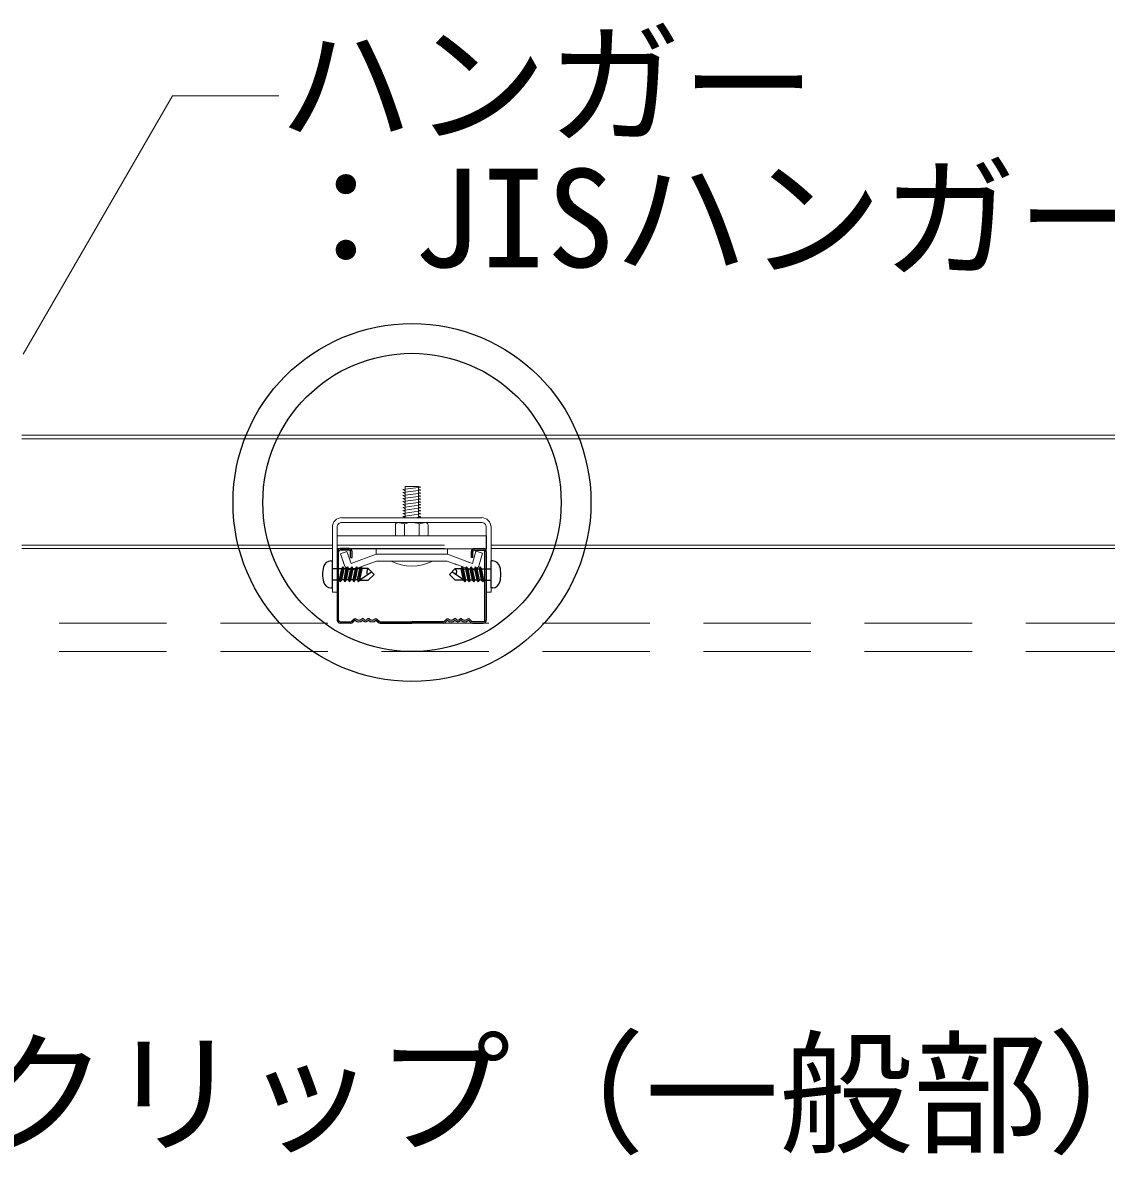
# Model space of a CAD drawing. Units: millimetres on the paper, enlarged 40 times, with parts at other scales. Extents: x -7800 to 7800, y -5387 to 5300.
# Drawn here: x 724 to 1209, y 3353 to 3859 of the extents above; entities that cross this region are included whole.
import ezdxf
from ezdxf.enums import TextEntityAlignment as Align

# ---------------------------------------------------------------- set-up
doc = ezdxf.new("R2010")
doc.units = ezdxf.units.MM
doc.header["$LTSCALE"] = 40
doc.linetypes.add('DASHED1', pattern=[1.8, 1.2, -0.6])
doc.linetypes.add('DASHED2', pattern=[3, 2, -1])
for name, color, linetype, lineweight in [('6-2_野縁受け', 3, 'Continuous', 18), ('6-3_野縁', 2, 'Continuous', 25), ('6-6_文字', 7, 'Continuous', 18), ('6-A_クリップ', 7, 'Continuous', 18), ('6-B_補強金具・金具・その他', 3, 'Continuous', 18), ('6-C_ビス・アンカーボルト・強調図形', 2, 'Continuous', 25), ('6-D_パネル', 4, 'DASHED1', 9)]:
    doc.layers.add(name, color=color, linetype=linetype, lineweight=lineweight)
doc.styles.add('ＭＳ ゴシック', font='')
doc.styles.get('ＭＳ ゴシック').set_extended_font_data('MS Gothic')

msp = doc.modelspace()

# ---------------------------------------------------------------- linework, layer by layer
at = {"layer": '6-2_野縁受け'}
for p, q in [((723.93, 3675.03), (937.04, 3675.03)), ((864.93, 3673.43), (723.93, 3673.43)), ((1268.93, 3673.43), (861.99, 3673.43)), ((931.6, 3675.03), (1337.41, 3675.03)), ((862.68, 3625.96), (723.93, 3625.96)), ((1266.78, 3625.96), (933.6, 3625.96)), ((723.93, 3624.36), (862.68, 3624.36)), ((933.6, 3624.36), (1266.78, 3624.36))]:
    msp.add_line(p, q, dxfattribs=at)
at = {"layer": '6-2_野縁受け', "linetype": 'DASHED1'}
for p, q in [((864.81, 3625.95), (931.5, 3625.95)), ((864.81, 3624.35), (931.46, 3624.35))]:
    msp.add_line(p, q, dxfattribs=at)
at = {"layer": '6-3_野縁'}
for p, q in [((864.81, 3623.02), (864.81, 3592.42)), ((865.48, 3592.39), (865.48, 3623.02)), ((870.14, 3624.35), (866.15, 3624.35)), ((870.14, 3623.69), (866.15, 3623.69)), ((870.81, 3620.36), (870.81, 3623.02)), ((870.81, 3620.36), (871.48, 3620.36)), ((871.48, 3620.36), (871.48, 3623.02)), ((924.8, 3620.36), (924.8, 3623.02)), ((925.47, 3620.36), (924.8, 3620.36)), ((925.47, 3620.36), (925.47, 3623.02)), ((926.13, 3624.35), (930.13, 3624.35)), ((926.13, 3623.69), (930.13, 3623.69)), ((930.8, 3592.39), (930.8, 3623.02)), ((931.46, 3623.02), (931.46, 3592.42)), ((866.15, 3591.7), (870.93, 3591.7)), ((866.15, 3591.7), (870.93, 3591.7)), ((870.93, 3591.03), (866.15, 3591.03)), ((870.93, 3591.03), (866.15, 3591.03)), ((872.34, 3592.83), (871.4, 3591.89)), ((871.4, 3591.89), (872.34, 3592.83)), ((872.81, 3592.36), (871.87, 3591.42)), ((872.81, 3592.36), (871.87, 3591.42)), ((882.14, 3592.36), (883.08, 3591.42)), ((882.61, 3592.83), (883.56, 3591.89)), ((884.03, 3591.7), (898.14, 3591.7)), ((884.03, 3591.03), (898.14, 3591.03)), ((912.25, 3591.7), (898.14, 3591.7)), ((912.25, 3591.03), (898.14, 3591.03)), ((913.66, 3592.83), (912.72, 3591.89)), ((914.14, 3592.36), (913.19, 3591.42)), ((923.47, 3592.36), (924.41, 3591.42)), ((923.47, 3592.36), (924.41, 3591.42)), ((923.94, 3592.83), (924.88, 3591.89)), ((924.88, 3591.89), (923.94, 3592.83)), ((930.13, 3591.7), (925.35, 3591.7)), ((930.13, 3591.7), (925.35, 3591.7)), ((925.35, 3591.03), (930.13, 3591.03)), ((925.35, 3591.03), (930.13, 3591.03))]:
    msp.add_line(p, q, dxfattribs=at)
for centre, radius, start, end in [((866.15, 3623.02), 1.33, 90.003, 180.003), ((866.15, 3623.02), 0.667, 90.003, 180.003), ((870.14, 3623.02), 1.33, 0.003, 90.003), ((870.14, 3623.02), 0.667, 0.003, 90.003), ((926.13, 3623.02), 1.33, 89.997, 179.997), ((926.13, 3623.02), 0.667, 89.997, 179.997), ((930.13, 3623.02), 1.33, 359.997, 89.997), ((930.13, 3623.02), 0.667, 359.997, 89.997), ((866.15, 3592.36), 1.33, 177.476, 270), ((866.15, 3592.36), 1.33, 177.476, 270), ((866.15, 3592.36), 0.667, 177.476, 270), ((866.15, 3592.36), 0.667, 177.476, 270), ((870.93, 3592.36), 0.667, 270, 315), ((870.93, 3592.36), 0.667, 270, 315), ((870.93, 3592.36), 1.33, 270, 315), ((870.93, 3592.36), 1.33, 270, 315), ((872.81, 3592.36), 0.667, 46.3972, 135), ((874.48, 3594.11), 2.42, 226.3972, 313.6028), ((874.48, 3594.11), 1.75, 226.3972, 313.6028), ((876.14, 3592.36), 0.667, 36.8699, 133.6028), ((877.48, 3593.36), 1.67, 216.8699, 323.1301), ((877.48, 3593.36), 1, 216.8699, 323.1301), ((878.81, 3592.36), 0.667, 46.3972, 143.1301), ((878.81, 3592.36), 0.667, 36.8699, 143.1301), ((880.48, 3594.11), 2.42, 226.3972, 313.6028), ((880.48, 3594.11), 1.75, 226.3972, 313.6028), ((882.14, 3592.36), 0.667, 45, 133.6028), ((884.03, 3592.36), 1.33, 225, 270), ((884.03, 3592.36), 0.667, 225, 270), ((912.25, 3592.36), 0.667, 270, 315), ((912.25, 3592.36), 1.33, 270, 315), ((914.14, 3592.36), 0.667, 46.3972, 135), ((915.8, 3594.11), 2.42, 226.3972, 313.6028), ((915.8, 3594.11), 1.75, 226.3972, 313.6028), ((917.47, 3592.36), 0.667, 36.8699, 143.1301), ((917.47, 3592.36), 0.667, 36.8699, 133.6028), ((918.8, 3593.36), 1.67, 216.8699, 323.1301), ((918.8, 3593.36), 1, 216.8699, 323.1301), ((920.13, 3592.36), 0.667, 46.3972, 143.1301), ((921.8, 3594.11), 2.42, 226.3972, 313.6028), ((921.8, 3594.11), 1.75, 226.3972, 313.6028), ((923.47, 3592.36), 0.667, 45, 133.6028), ((925.35, 3592.36), 1.33, 225, 270), ((925.35, 3592.36), 1.33, 225, 270), ((925.35, 3592.36), 0.667, 225, 270), ((925.35, 3592.36), 0.667, 225, 270), ((930.13, 3592.36), 1.33, 270, 2.524), ((930.13, 3592.36), 1.33, 270, 2.524), ((930.13, 3592.36), 0.667, 270, 2.524), ((930.13, 3592.36), 0.667, 270, 2.524)]:
    msp.add_arc(centre, radius, start, end, dxfattribs=at)
at = {"layer": '6-6_文字'}
for p, q in [((724.52, 3711.34), (791.19, 3826.81)), ((791.19, 3826.81), (838.71, 3826.81))]:
    msp.add_line(p, q, dxfattribs=at)
at = {"layer": '6-A_クリップ'}
for p, q in [((902.18, 3650.53), (894.18, 3649.4)), ((895.18, 3652.07), (901.18, 3652.07)), ((895.18, 3638.19), (895.18, 3652.07)), ((902.18, 3651.86), (901.18, 3652.07)), ((901.18, 3638.19), (901.18, 3652.03)), ((902.18, 3650.53), (901.18, 3651.05)), ((894.18, 3649.4), (895.18, 3648.88)), ((902.18, 3649.19), (894.18, 3648.07)), ((894.18, 3648.07), (895.18, 3647.54)), ((902.18, 3647.86), (894.18, 3646.74)), ((894.18, 3646.74), (895.18, 3646.21)), ((902.18, 3646.53), (894.18, 3645.4)), ((894.18, 3645.4), (895.18, 3644.88)), ((902.18, 3645.19), (894.18, 3644.07)), ((902.18, 3649.19), (901.18, 3649.72)), ((902.18, 3647.86), (901.18, 3648.39)), ((902.18, 3646.53), (901.18, 3647.05)), ((902.18, 3645.19), (901.18, 3645.72)), ((894.18, 3644.07), (895.18, 3643.54)), ((902.18, 3643.86), (894.18, 3642.74)), ((894.18, 3642.74), (895.18, 3642.21)), ((902.18, 3642.53), (894.18, 3641.4)), ((894.18, 3641.4), (895.18, 3640.88)), ((902.18, 3641.2), (894.18, 3640.07)), ((902.18, 3643.86), (901.18, 3644.39)), ((902.18, 3642.53), (901.18, 3643.05)), ((902.18, 3641.2), (901.18, 3641.72)), ((902.18, 3639.86), (901.18, 3640.39)), ((891.74, 3635.84), (891.11, 3635.52)), ((891.74, 3635.84), (891.11, 3635.52)), ((892.18, 3636.06), (904.18, 3636.06)), ((892.66, 3635.94), (894.85, 3635.39)), ((892.66, 3635.94), (894.85, 3635.39)), ((894.18, 3640.07), (895.18, 3639.55)), ((902.18, 3639.86), (894.18, 3638.74)), ((894.18, 3638.74), (895.18, 3638.21)), ((894.85, 3635.39), (894.85, 3635.37)), ((894.85, 3635.37), (894.85, 3630.06)), ((902.18, 3638.53), (899.77, 3638.19)), ((901.14, 3635.54), (901.51, 3635.4)), ((901.14, 3635.54), (901.51, 3635.4)), ((902.18, 3638.53), (901.18, 3639.06)), ((903.7, 3635.94), (901.51, 3635.4)), ((903.7, 3635.94), (901.51, 3635.4)), ((901.51, 3635.4), (901.51, 3630.06)), ((904.61, 3635.84), (905.24, 3635.54)), ((904.61, 3635.84), (905.24, 3635.54)), ((864.85, 3630.06), (864.85, 3624.33)), ((864.85, 3630.06), (931.5, 3630.06)), ((890.85, 3634.73), (890.85, 3630.06)), ((890.85, 3630.06), (905.51, 3630.06)), ((905.51, 3634.73), (905.51, 3630.06)), ((869.13, 3623.01), (866.25, 3621.96)), ((869.13, 3623.01), (866.25, 3621.96)), ((868.11, 3616.84), (866.25, 3621.96)), ((867.84, 3617.59), (866.25, 3621.96)), ((871.04, 3617.75), (869.13, 3623.01)), ((871.04, 3617.75), (869.13, 3623.01)), ((882.19, 3621.81), (871.04, 3617.75)), ((882.19, 3624.33), (882.19, 3621.81)), ((882.19, 3621.81), (898.18, 3621.81)), ((914.16, 3621.81), (898.18, 3621.81)), ((914.16, 3621.81), (898.18, 3621.81)), ((914.16, 3621.81), (898.18, 3621.81)), ((914.16, 3621.81), (924.03, 3618.22)), ((914.18, 3624.33), (914.18, 3621.81)), ((925.31, 3617.75), (926.76, 3623.16)), ((926.76, 3623.16), (929.72, 3622.36)), ((928.31, 3617.09), (929.72, 3622.36)), ((872.07, 3615.01), (882.33, 3618.74)), ((883.23, 3618.74), (882.33, 3618.74)), ((898.18, 3618.74), (883.23, 3618.74)), ((907.51, 3618.74), (888.85, 3618.74)), ((898.18, 3618.74), (913.13, 3618.74)), ((898.18, 3618.74), (911.15, 3618.74)), ((898.18, 3618.74), (910.37, 3618.74)), ((910.83, 3618.74), (913.13, 3618.74)), ((911.48, 3618.74), (914.03, 3618.74)), ((918.35, 3617.17), (914.03, 3618.74)), ((924.29, 3615.01), (917.37, 3617.53)), ((923.64, 3618.36), (925.31, 3617.75))]:
    msp.add_line(p, q, dxfattribs=at)
for points in [[(902.18, 3651.86), (894.18, 3650.74), (895.18, 3650.21)], [(864.85, 3624.33), (931.5, 3624.33), (931.5, 3630.06)]]:
    msp.add_lwpolyline(points, dxfattribs=at)
for centre, radius, start, end in [((892.18, 3634.73), 1.33, 90, 180), ((892.34, 3634.65), 1.33, 75.942, 116.6021), ((892.34, 3634.65), 1.33, 75.942, 116.6021), ((898.18, 3627.39), 8.66, 70.0181, 112.6198), ((898.18, 3627.39), 8.66, 70.0181, 112.6198), ((904.02, 3634.65), 1.33, 63.7347, 103.8602), ((904.02, 3634.65), 1.33, 63.7347, 103.8602), ((904.18, 3634.73), 1.33, 0, 90), ((871, 3617.88), 3.07, 200, 300), ((898.18, 3637.41), 20.86, 243.4349, 296.565), ((925.35, 3617.89), 3.07, 245, 345)]:
    msp.add_arc(centre, radius, start, end, dxfattribs=at)
at = {"layer": '6-B_補強金具・金具・その他'}
for p, q in [((929.33, 3638.19), (866.94, 3638.19)), ((929.33, 3636.06), (866.94, 3636.06)), ((862.68, 3633.93), (862.68, 3604.87)), ((864.81, 3633.93), (864.81, 3604.87)), ((931.47, 3633.93), (931.46, 3604.87)), ((933.6, 3633.93), (933.6, 3604.87)), ((862.68, 3604.87), (864.81, 3604.87)), ((931.46, 3604.87), (933.6, 3604.87))]:
    msp.add_line(p, q, dxfattribs=at)
for centre, radius, start, end in [((866.94, 3633.93), 4.27, 90, 180.0024), ((866.94, 3633.93), 2.13, 90, 180.0024), ((929.33, 3633.93), 4.27, 359.9988, 90), ((929.33, 3633.93), 2.13, 359.9988, 90)]:
    msp.add_arc(centre, radius, start, end, dxfattribs=at)
at = {"layer": '6-C_ビス・アンカーボルト・強調図形'}
for p, q in [((862.01, 3618.85), (862.68, 3618.85)), ((862.68, 3606.86), (862.68, 3618.85)), ((866.61, 3615.33), (865.51, 3615.33)), ((866.63, 3611.57), (867.56, 3616.19)), ((866.88, 3615.36), (867.56, 3616.19)), ((866.9, 3610.36), (867.9, 3615.36)), ((867.9, 3615.36), (867.56, 3616.19)), ((868.9, 3615.36), (867.9, 3615.36)), ((867.9, 3610.36), (868.9, 3615.36)), ((868.24, 3609.52), (869.57, 3616.19)), ((868.9, 3615.36), (869.57, 3616.19)), ((868.92, 3610.36), (869.92, 3615.36)), ((869.92, 3615.36), (869.57, 3616.19)), ((870.92, 3615.36), (869.92, 3615.36)), ((869.92, 3610.36), (870.92, 3615.36)), ((870.26, 3609.52), (871.59, 3616.19)), ((870.92, 3615.36), (871.59, 3616.19)), ((870.94, 3610.36), (871.94, 3615.36)), ((871.94, 3615.36), (871.59, 3616.19)), ((872.94, 3615.36), (871.94, 3615.36)), ((871.94, 3610.36), (872.94, 3615.36)), ((872.28, 3609.52), (873.61, 3616.19)), ((872.94, 3615.36), (873.61, 3616.19)), ((872.96, 3610.36), (873.96, 3615.36)), ((873.96, 3615.36), (873.61, 3616.19)), ((874.96, 3615.36), (873.96, 3615.36)), ((873.96, 3610.36), (874.96, 3615.36)), ((874.3, 3609.52), (875.63, 3616.19)), ((874.96, 3615.36), (875.63, 3616.19)), ((874.98, 3610.36), (875.98, 3615.36)), ((875.98, 3615.36), (875.63, 3616.19)), ((878.64, 3615.52), (875.91, 3615.52)), ((881.31, 3612.86), (878.64, 3615.52)), ((914.97, 3612.86), (917.63, 3615.52)), ((917.63, 3615.52), (920.37, 3615.52)), ((920.3, 3615.36), (920.64, 3616.19)), ((921.3, 3610.36), (920.3, 3615.36)), ((921.32, 3615.36), (920.64, 3616.19)), ((921.97, 3609.52), (920.64, 3616.19)), ((921.32, 3615.36), (922.32, 3615.36)), ((922.32, 3610.36), (921.32, 3615.36)), ((922.32, 3615.36), (922.66, 3616.19)), ((923.32, 3610.36), (922.32, 3615.36)), ((923.34, 3615.36), (922.66, 3616.19)), ((923.99, 3609.52), (922.66, 3616.19)), ((923.34, 3615.36), (924.34, 3615.36)), ((924.34, 3610.36), (923.34, 3615.36)), ((924.34, 3615.36), (924.68, 3616.19)), ((925.34, 3610.36), (924.34, 3615.36)), ((925.36, 3615.36), (924.68, 3616.19)), ((926.01, 3609.52), (924.68, 3616.19)), ((925.36, 3615.36), (926.36, 3615.36)), ((926.36, 3610.36), (925.36, 3615.36)), ((926.36, 3615.36), (926.7, 3616.19)), ((927.36, 3610.36), (926.36, 3615.36)), ((927.38, 3615.36), (926.7, 3616.19)), ((928.03, 3609.52), (926.7, 3616.19)), ((927.38, 3615.36), (928.37, 3615.36)), ((928.37, 3610.36), (927.38, 3615.36)), ((928.37, 3615.36), (928.72, 3616.19)), ((929.37, 3610.36), (928.37, 3615.36)), ((929.39, 3615.36), (928.72, 3616.19)), ((929.64, 3611.57), (928.72, 3616.19)), ((929.67, 3615.33), (930.77, 3615.33)), ((934.26, 3618.85), (933.59, 3618.85)), ((933.59, 3606.86), (933.59, 3618.85)), ((866.61, 3610.33), (865.51, 3610.33)), ((865.86, 3610.33), (866.61, 3614.09)), ((866.2, 3609.5), (865.86, 3610.33)), ((866.2, 3609.5), (866.61, 3611.54)), ((866.2, 3609.5), (866.61, 3610)), ((866.63, 3610.03), (866.9, 3610.36)), ((867.9, 3610.36), (866.63, 3610.36)), ((868.24, 3609.52), (867.9, 3610.36)), ((868.24, 3609.52), (868.92, 3610.36)), ((869.92, 3610.36), (868.92, 3610.36)), ((870.26, 3609.52), (869.92, 3610.36)), ((870.26, 3609.52), (870.94, 3610.36)), ((871.94, 3610.36), (870.94, 3610.36)), ((872.28, 3609.52), (871.94, 3610.36)), ((872.28, 3609.52), (872.96, 3610.36)), ((873.96, 3610.36), (872.96, 3610.36)), ((874.3, 3609.52), (873.96, 3610.36)), ((874.3, 3609.52), (874.98, 3610.36)), ((874.84, 3610.19), (878.64, 3610.19)), ((874.98, 3610.36), (880.21, 3613.96)), ((878.64, 3610.19), (881.31, 3612.86)), ((917.63, 3610.19), (914.97, 3612.86)), ((921.3, 3610.36), (916.07, 3613.96)), ((921.43, 3610.19), (917.63, 3610.19)), ((921.97, 3609.52), (921.3, 3610.36)), ((921.97, 3609.52), (922.32, 3610.36)), ((922.32, 3610.36), (923.32, 3610.36)), ((923.99, 3609.52), (923.32, 3610.36)), ((923.99, 3609.52), (924.34, 3610.36)), ((924.34, 3610.36), (925.34, 3610.36)), ((926.01, 3609.52), (925.34, 3610.36)), ((926.01, 3609.52), (926.36, 3610.36)), ((926.36, 3610.36), (927.36, 3610.36)), ((928.03, 3609.52), (927.36, 3610.36)), ((928.03, 3609.52), (928.37, 3610.36)), ((928.37, 3610.36), (929.64, 3610.36)), ((929.64, 3610.03), (929.37, 3610.36)), ((930.42, 3610.33), (929.67, 3614.09)), ((930.07, 3609.5), (929.67, 3611.54)), ((929.67, 3610.33), (930.77, 3610.33)), ((930.07, 3609.5), (929.67, 3610)), ((930.07, 3609.5), (930.42, 3610.33)), ((862.01, 3606.86), (862.68, 3606.86)), ((934.26, 3606.86), (933.59, 3606.86))]:
    msp.add_line(p, q, dxfattribs=at)
at = {"layer": '6-C_ビス・アンカーボルト・強調図形', "linetype": 'DASHED2'}
for p, q in [((862.69, 3615.35), (862.65, 3615.35)), ((865.51, 3615.33), (862.68, 3615.33)), ((930.77, 3615.33), (933.6, 3615.33)), ((933.58, 3615.35), (933.63, 3615.35)), ((865.51, 3610.33), (862.68, 3610.33)), ((862.69, 3610.35), (862.69, 3610.35)), ((930.77, 3610.33), (933.6, 3610.33)), ((933.58, 3610.35), (933.59, 3610.35))]:
    msp.add_line(p, q, dxfattribs=at)
at = {"layer": '6-C_ビス・アンカーボルト・強調図形'}
for points in [[(866.62, 3614.11), (866.87, 3615.35), (866.62, 3615.35)], [(929.65, 3614.11), (929.4, 3615.35), (929.65, 3615.35)]]:
    msp.add_lwpolyline(points, dxfattribs=at)
for radius in [80, 66.67]:
    msp.add_circle((898.26, 3644.99), radius, dxfattribs=at)
for centre, radius, start, end in [((872.44, 3612.86), 14.16, 166.104, 180), ((862.01, 3615.44), 3.42, 90, 166.104), ((880.21, 3613.96), 2.21, 135, 214.5524), ((916.07, 3613.96), 2.21, 325.4476, 45), ((934.26, 3615.44), 3.42, 13.896, 90), ((923.83, 3612.86), 14.16, 360, 13.896), ((872.44, 3612.86), 14.16, 180, 193.8961), ((923.83, 3612.86), 14.16, 346.1039, 0), ((862.01, 3610.28), 3.42, 193.8961, 270), ((934.26, 3610.28), 3.42, 270, 346.1039)]:
    msp.add_arc(centre, radius, start, end, dxfattribs=at)
at = {"layer": '6-D_パネル'}
for p, q in [((308.6, 3591.03), (3552.9, 3591.03)), ((308.6, 3578.36), (3552.9, 3578.36))]:
    msp.add_line(p, q, dxfattribs=at)

# ---------------------------------------------------------------- texts
at = {"layer": '6-6_文字', "style": 'ＭＳ ゴシック'}
for s, p in [('ハンガー', (838.71, 3796.81)), ('：JISハンガー', (838.71, 3736.94)), ('クリップ（一般部）', (702.31, 3345.74))]:
    msp.add_text(s, height=43.99, dxfattribs=at).set_placement(p, align=Align.BOTTOM_LEFT)

doc.saveas('drawing.dxf')
